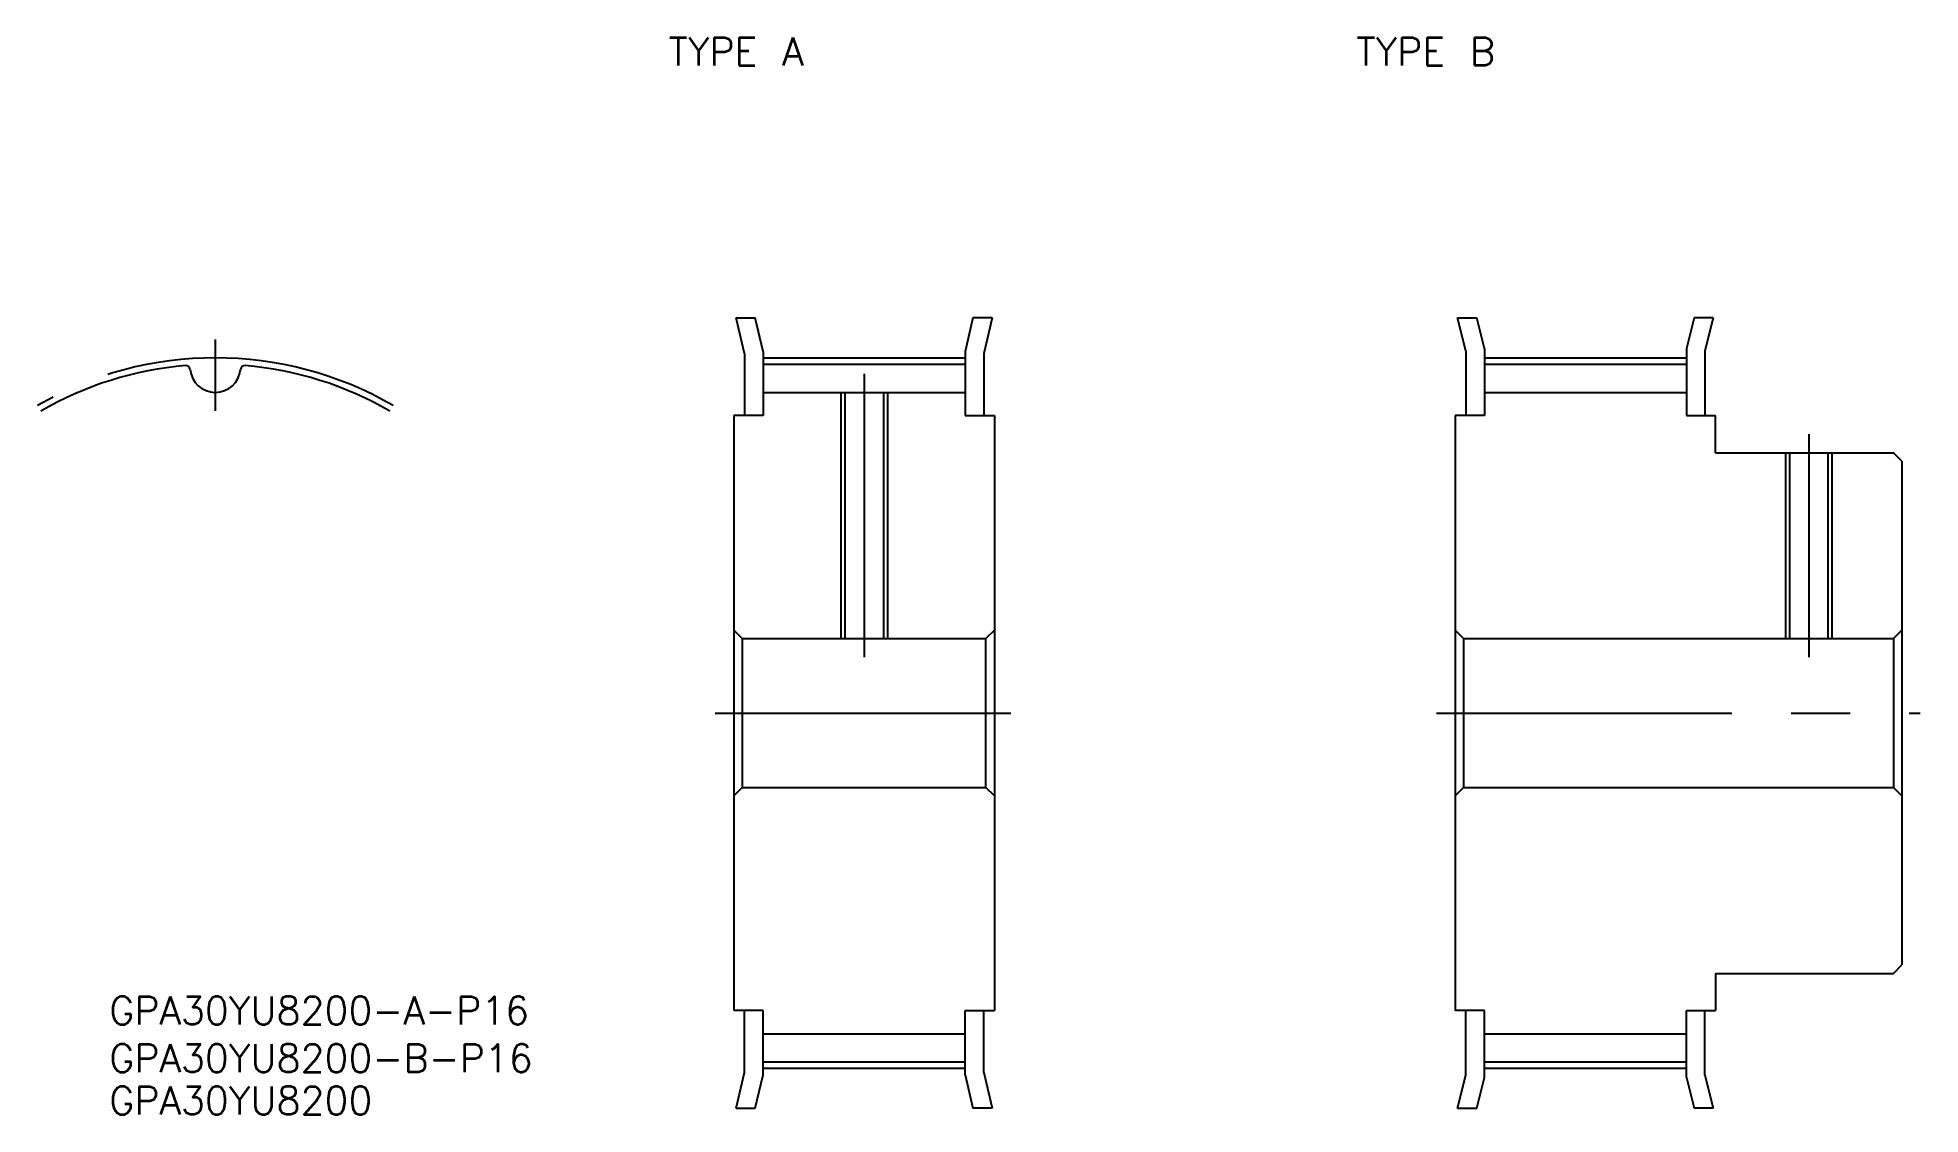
# Model space of a CAD drawing. Extents: x -19 to 183, y -43 to 73.
import ezdxf

# ---------------------------------------------------------------- set-up
doc = ezdxf.new("R2010")
doc.units = 0
doc.linetypes.add('CENTER', pattern=[50.8, 31.75, -6.35, 6.35, -6.35])
doc.layers.get('0').update_dxf_attribs({"linetype": 'CONTINUOUS'})
doc.layers.add('CENTER', color=1, linetype='CENTER')
doc.styles.get("Standard").update_dxf_attribs({"font": 'txt.shx', "height": 3, "bigfont": 'bigfont.shx'})

msp = doc.modelspace()

# ---------------------------------------------------------------- linework, layer by layer
at = {"color": 7, "linetype": 'CONTINUOUS'}
for p, q in [((55.99, 42.5), (58.04, 42.5)), ((56.89, 38.67), (55.99, 42.5)), ((58.89, 38.9), (58.04, 42.5)), ((81.43, 42.5), (80.59, 38.9)), ((83.49, 42.5), (81.43, 42.5)), ((83.49, 42.5), (82.59, 38.67)), ((134.41, 38.96), (133.51, 42.5)), ((133.51, 42.5), (135.58, 42.5)), ((136.41, 39.21), (135.58, 42.5)), ((158.95, 42.5), (158.11, 39.21)), ((161.01, 42.5), (158.95, 42.5)), ((161.01, 42.5), (160.11, 38.96)), ((56.89, 38.67), (56.89, 32)), ((58.89, 38.9), (58.89, 32)), ((80.59, 38.9), (80.59, 32)), ((82.59, 38.67), (82.59, 32)), ((134.41, 38.96), (134.41, 32)), ((136.41, 39.21), (136.41, 32)), ((158.11, 39.21), (158.11, 32)), ((160.11, 38.96), (160.11, 32)), ((58.89, 37.51), (80.59, 37.51)), ((136.41, 37.51), (158.11, 37.51)), ((58.89, 34.49), (80.59, 34.49)), ((67.67, 34.49), (67.67, 8)), ((71.8, 34.49), (71.8, 8)), ((136.41, 34.49), (158.11, 34.49)), ((55.74, 32), (55.74, -32)), ((58.89, 32), (55.74, 32)), ((80.59, 32), (83.74, 32)), ((83.74, 32), (83.74, -32)), ((83.74, 32), (83.74, 32)), ((133.26, 32), (133.26, -32)), ((136.41, 32), (133.26, 32)), ((158.11, 32), (161.26, 32)), ((161.26, 28), (161.26, 32)), ((161.26, 28), (180.36, 28)), ((169.2, 28), (169.2, 8)), ((173.33, 28), (173.33, 8)), ((181.26, 27.09), (180.36, 28)), ((181.26, 27.09), (181.26, -27.09)), ((181.26, 27.09), (181.26, 27.09)), ((55.74, 8.91), (56.64, 8)), ((83.74, 8.91), (82.83, 8)), ((133.26, 8.91), (134.17, 8)), ((181.26, 8.91), (180.36, 8)), ((56.64, 8), (82.83, 8)), ((56.64, 8), (56.64, -8)), ((82.83, -8), (82.83, 8)), ((134.17, 8), (180.36, 8)), ((134.17, 8), (134.17, -8)), ((180.36, 8), (180.36, -8)), ((55.74, -8.91), (56.64, -8)), ((56.64, -8), (82.83, -8)), ((83.74, -8.91), (82.83, -8)), ((133.26, -8.91), (134.17, -8)), ((134.17, -8), (180.36, -8)), ((181.26, -8.91), (180.36, -8)), ((161.26, -28), (180.36, -28)), ((161.26, -28), (161.26, -32)), ((180.36, -28), (181.26, -27.09)), ((58.89, -32), (55.74, -32)), ((56.89, -38.67), (56.89, -32)), ((58.89, -38.9), (58.89, -32)), ((80.59, -32), (83.74, -32)), ((80.59, -38.9), (80.59, -32)), ((82.59, -38.67), (82.59, -32)), ((136.41, -32), (133.26, -32)), ((134.41, -38.96), (134.41, -32)), ((136.41, -39.21), (136.41, -32)), ((158.11, -32), (161.26, -32)), ((158.11, -39.21), (158.11, -32)), ((160.11, -38.96), (160.11, -32)), ((58.89, -34.49), (80.59, -34.49)), ((136.41, -34.49), (158.11, -34.49)), ((58.89, -37.51), (80.59, -37.51)), ((136.41, -37.51), (158.11, -37.51)), ((55.99, -42.5), (56.89, -38.67)), ((58.04, -42.5), (58.89, -38.9)), ((80.59, -38.9), (81.43, -42.5)), ((82.59, -38.67), (83.49, -42.5)), ((133.51, -42.5), (134.41, -38.96)), ((135.58, -42.5), (136.41, -39.21)), ((158.11, -39.21), (158.95, -42.5)), ((160.11, -38.96), (161.01, -42.5)), ((55.99, -42.5), (58.04, -42.5)), ((83.49, -42.5), (81.43, -42.5)), ((133.51, -42.5), (135.58, -42.5)), ((161.01, -42.5), (158.95, -42.5))]:
    msp.add_line(p, q, dxfattribs=at)
at = {"color": 3, "linetype": 'CONTINUOUS'}
for p, q in [((67.24, 34.49), (67.24, 8)), ((72.24, 34.49), (72.24, 8)), ((168.76, 28), (168.76, 8)), ((173.76, 28), (173.76, 8))]:
    msp.add_line(p, q, dxfattribs=at)
at = {"color": 7, "linetype": 'CONTINUOUS'}
for centre, radius, start, end in [((0, 0), 37.51, 94.8888, 120), ((-3.16, 36.92), 0.453, 5.1713, 94.8888), ((0, 37.21), 2.72, 185.1713, 354.8287), ((3.16, 36.92), 0.453, 85.1113, 174.8287), ((0, 0), 37.51, 60, 85.1112)]:
    msp.add_arc(centre, radius, start, end, dxfattribs=at)
at = {"layer": 'CENTER', "color": 1, "linetype": 'CENTER'}
for p, q in [((0, 40.19), (0, 32.49)), ((58.89, 38.2), (80.59, 38.2)), ((69.74, 36.49), (69.74, 6)), ((136.41, 38.2), (158.11, 38.2)), ((171.26, 30), (171.26, 6)), ((53.74, 0), (85.74, 0)), ((131.26, 0), (183.26, 0)), ((58.89, -38.19), (80.59, -38.19)), ((136.41, -38.19), (158.11, -38.19))]:
    msp.add_line(p, q, dxfattribs=at)
msp.add_arc((0, 0), 38.2, 60, 120, dxfattribs=at)

# ---------------------------------------------------------------- texts
at = {"color": 7, "linetype": 'CONTINUOUS'}
for s, p in [('TYPE A', (48.73, 69.65)), ('TYPE B', (122.65, 69.65)), ('GPA30YU8200-A-P16', (-11.41, -33.5)), ('GPA30YU8200-B-P16', (-11.41, -38.63)), ('GPA30YU8200', (-11.41, -43.17))]:
    msp.add_text(s, height=3, dxfattribs=at).set_placement(p)

doc.saveas('drawing.dxf')
